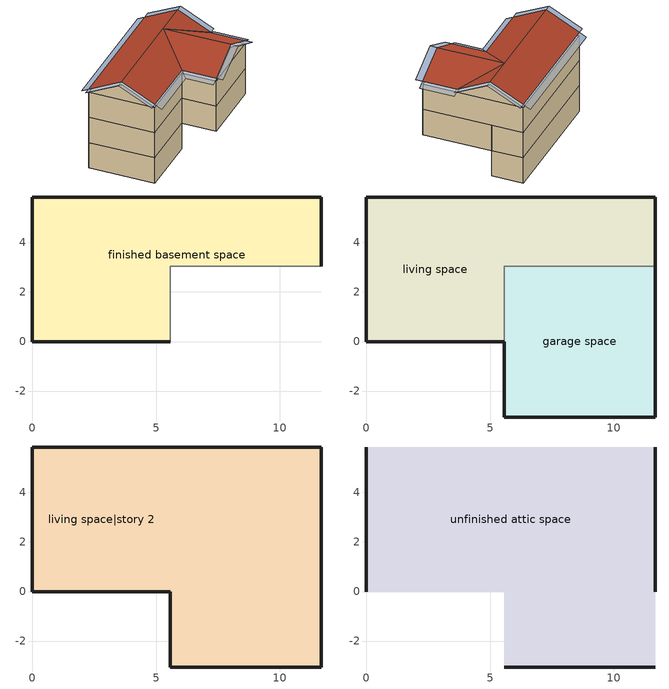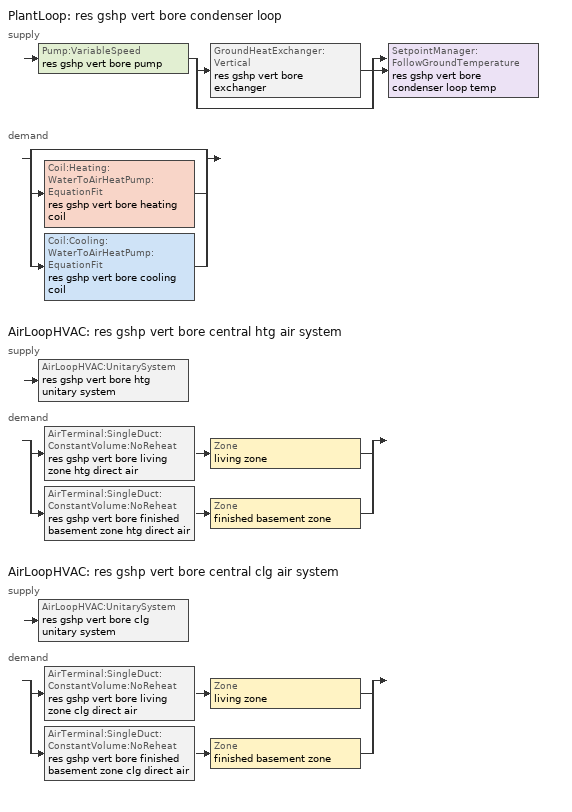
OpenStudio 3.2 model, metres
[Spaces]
finished basement space
 floor foundation: 0,0 0,5.84 11.67,5.84 11.67,3.05 5.58,3.05 5.58,0 z-2.44
 wall foundation: 11.67,3.05 11.67,5.84 0,5.84 0,0 5.58,0 z-2.44:0
 wall adiabatic: 5.58,0 5.58,3.05 11.67,3.05 z-2.44:0
garage space
 floor foundation: 5.58,-3.05 5.58,3.05 11.67,3.05 11.67,-3.05 z0
 wall outside: 5.58,0 5.58,-3.05 11.67,-3.05 11.67,3.05 z0:2.44
 wall to living space: 11.67,3.05 5.58,3.05 5.58,0 z0:2.44
living space
 floor to finished basement space: 0,0 0,5.84 11.67,5.84 11.67,3.05 5.58,3.05 5.58,0 z0
 wall outside: 11.67,3.05 11.67,5.84 0,5.84 0,0 5.58,0 z0:2.44
living space|story 2
 floor to garage space: 11.67,3.05 11.67,-3.05 5.58,-3.05 5.58,3.05 z2.44
 floor to living space: 11.67,5.84 11.67,3.05 5.58,3.05 5.58,0 0,0 0,5.84 z2.44
 wall outside: 0,5.84 0,0 5.58,0 5.58,-3.05 11.67,-3.05 11.67,5.84 0,5.84 z2.44:4.88
unfinished attic space
 floor to living space|story 2: 11.67,5.84 11.67,0 0,0 0,5.84 z4.88; 5.58,-3.05 5.58,0 11.67,0 11.67,-3.05 z4.88
 wall outside: 0,2.92,6.34 0,5.84,4.88 0,0,4.88; 11.67,2.92,6.34 11.67,0,4.88 11.67,5.84,4.88; 5.58,-3.05,4.88 11.67,-3.05,4.88 8.62,-3.05,6.33
 roof outside: 0,2.92,6.64 11.67,2.92,6.64 11.67,5.84,5.18 0,5.84,5.18; 5.58,0,5.17 5.58,-3.05,5.17 8.62,-3.05,6.62 8.62,2.9,6.62; 11.67,0,5.17 8.62,2.9,6.62 8.62,-3.05,6.62 11.67,-3.05,5.17; 0,2.92,6.64 0,0,5.18 5.58,0,5.18 8.62,2.9,6.63 11.67,0,5.18 11.67,2.92,6.64
shading: -0.61,2.92,6.64 -0.61,0,5.18 0,0,5.18 0,2.92,6.64; 0,-0.61,4.88 5.58,-0.61,4.88 5.58,0,5.18 0,0,5.18; 12.28,0,5.18 12.28,2.92,6.64 11.67,2.92,6.64 11.67,0,5.18; 12.28,-3.05,4.88 12.28,0,4.88 11.67,0,5.17 11.67,-3.05,5.17; 8.62,-3.66,6.62 11.67,-3.66,5.17 11.67,-3.05,5.17 8.62,-3.05,6.62; 4.97,0,4.88 4.97,-3.05,4.88 5.58,-3.05,5.17 5.58,0,5.17; 5.58,-3.66,5.17 8.62,-3.66,6.62 8.62,-3.05,6.62 5.58,-3.05,5.17; -0.61,5.84,5.18 -0.61,2.92,6.64 0,2.92,6.64 0,5.84,5.18; 12.28,2.92,6.64 12.28,5.84,5.18 11.67,5.84,5.18 11.67,2.92,6.64; 11.67,6.45,4.88 0,6.45,4.88 0,5.84,5.18 11.67,5.84,5.18
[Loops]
PlantLoop 'res gshp vert bore condenser loop'
 supply: Pump:VariableSpeed 'res gshp vert bore pump' > split
  | GroundHeatExchanger:Vertical 'res gshp vert bore exchanger'
  | bypass
  join > SetpointManager:FollowGroundTemperature 'res gshp vert bore condenser loop temp'
 demand: split
  | bypass
  | Coil:Heating:WaterToAirHeatPump:EquationFit 'res gshp vert bore heating coil'
  | Coil:Cooling:WaterToAirHeatPump:EquationFit 'res gshp vert bore cooling coil'
AirLoopHVAC 'res gshp vert bore central htg air system'
 supply: AirLoopHVAC:UnitarySystem 'res gshp vert bore htg unitary system'
 demand: split
  | AirTerminal:SingleDuct:ConstantVolume:NoReheat 'res gshp vert bore living zone htg direct air' > Zone 'living zone'
  | AirTerminal:SingleDuct:ConstantVolume:NoReheat 'res gshp vert bore finished basement zone htg direct air' > Zone 'finished basement zone'
AirLoopHVAC 'res gshp vert bore central clg air system'
 supply: AirLoopHVAC:UnitarySystem 'res gshp vert bore clg unitary system'
 demand: split
  | AirTerminal:SingleDuct:ConstantVolume:NoReheat 'res gshp vert bore living zone clg direct air' > Zone 'living zone'
  | AirTerminal:SingleDuct:ConstantVolume:NoReheat 'res gshp vert bore finished basement zone clg direct air' > Zone 'finished basement zone'
[Site]
Denver Intl Ap_CO_USA: Latitude {deg}=39.83; Longitude {deg}=-104.65; Time Zone {hr}=-7; Elevation {m}=1650
[ClimateZones]
Climate Zone Institution Name 1=Building America; Climate Zone Document Year 1=0; Climate Zone Value 1=Cold
[Site:WaterMainsTemperature]
Calculation Method=Correlation; Annual Average Outdoor Air Temperature {C}=10.8753; Maximum Difference In Monthly Average Outdoor Air Temperatures {deltaC}=23.1524
[Site:GroundTemperature:Deep]
10.8753, 10.8753, 10.8753, 10.8753, 10.8753, 10.8753, 10.8753, 10.8753, 10.8753, 10.8753, 10.8753, 10.8753
[Building]
Building 1: North Axis {deg}=0; Standards Number of Stories=3; Standards Number of Above Ground Stories=2; Standards Building Type=singlefamilydetached; Standards Number of Living Units=1
[ThermalZone] Use Ideal Air Loads=No
Name | Thermostat
living zone | living zone temperature setpoint
garage zone; unfinished attic zone
finished basement zone | finished basement zone temperature setpoint
[Sizing:Zone] Zone Cooling Design Supply Air Temperature Input Method=SupplyAirTemperature; Zone Cooling Design Supply Air Temperature {C}=14; Zone Cooling Design Supply Air Temperature Difference {deltaC}=11.11; Zone Heating Design Supply Air Temperature Input Method=SupplyAirTemperature; Zone Heating Design Supply Air Temperature {C}=40; Zone Heating Design Supply Air Temperature Difference {deltaC}=11.11; Zone Cooling Design Supply Air Humidity Ratio {kg-H2O/kg-air}=0.0085; Zone Heating Design Supply Air Humidity Ratio {kg-H2O/kg-air}=0.008; Cooling Design Air Flow Method=DesignDay; Heating Design Air Flow Method=DesignDay; Account for Dedicated Outdoor Air System=No; Dedicated Outdoor Air System Control Strategy=NeutralSupplyAir; Dedicated Outdoor Air Low Setpoint Temperature for Design {C}=autosize; Dedicated Outdoor Air High Setpoint Temperature for Design {C}=autosize
living zone; garage zone; unfinished attic zone; finished basement zone
[Zone equipment]
living zone: res gshp vert bore living zone htg direct air, res gshp vert bore living zone clg direct air
finished basement zone: res gshp vert bore finished basement zone htg direct air, res gshp vert bore finished basement zone clg direct air
[Space]
Name | Space Type | Thermal Zone | Building Unit
garage space | Space Type 1 | garage zone
living space; living space|story 2 | Space Type 2 | living zone | unit 1
unfinished attic space | Space Type 3 | unfinished attic zone
finished basement space | Space Type 4 | finished basement zone | unit 1
[SpaceType]
Name | Standards Space Type
Space Type 1 | garage
Space Type 2 | living
Space Type 3 | unfinished attic
Space Type 4 | finished basement
[BuildingUnit]
unit 1: Building Unit Type=Residential
[External:File]
8760.csv: File=8760.csv
[People:Definition] Number of People Calculation Method=People; Fraction Radiant=0.319734; Sensible Heat Fraction=0.573; Carbon Dioxide Generation Rate {m3/s-W}=0; Enable ASHRAE 55 Comfort Warnings=No; Mean Radiant Temperature Calculation Type=ZoneAveraged
Name | Number of People {people}
res occupants|finished basement space; res occupants|living space | 0.704
res occupants|living space|story 2 | 1.232
[People] Number of People Schedule=occupants; Activity Level Schedule=res occupants activity schedule; Multiplier=1
Name | People Definition | Space or SpaceType
res occupants|finished basement space | res occupants|finished basement space | finished basement space
res occupants|living space | res occupants|living space | living space
res occupants|living space|story 2 | res occupants|living space|story 2 | living space|story 2
[GroundHeatExchanger:Vertical]
res gshp vert bore exchanger: Maximum Flow Rate {m3/s}=0.0033; Number of Bore Holes=120; Bore Hole Length {m}=76.2; Bore Hole Radius {m}=0.0635; Ground Thermal Conductivity {W/m-K}=1.0386; Ground Thermal Heat Capacity {J/m3-K}=1.93558e+06; Ground Temperature {C}=10.8753; Design Flow Rate {m3/s}=0.0033; Grout Thermal Conductivity {W/m-K}=0.6924; Pipe Thermal Conductivity {W/m-K}=0.39813; Pipe Out Diameter {m}=0.02667; U-Tube Distance {m}=0.0245389; Pipe Thickness {m}=0.0024257; Maximum Length of Simulation=1; G-Function Reference Ratio=0.0005; G-Function Ln(T/Ts) Value 1=-15.2996; G-Function G Value 1=-0.348322; G-Function Ln(T/Ts) Value 2=-14.201; G-Function G Value 2=0.022208; G-Function Ln(T/Ts) Value 3=-13.2202; G-Function G Value 3=0.412345; G-Function Ln(T/Ts) Value 4=-12.2086; G-Function G Value 4=0.867498; G-Function Ln(T/Ts) Value 5=-11.1888; G-Function G Value 5=1.357839; G-Function Ln(T/Ts) Value 6=-10.1816; G-Function G Value 6=1.852024; G-Function Ln(T/Ts) Value 7=-9.1815; G-Function G Value 7=2.345656; G-Function Ln(T/Ts) Value 8=-8.6809; G-Function G Value 8=2.593958; G-Function Ln(T/Ts) Value 9=-8.5; G-Function G Value 9=2.679; G-Function Ln(T/Ts) Value 10=-7.8; G-Function G Value 10=3.023; G-Function Ln(T/Ts) Value 11=-7.2; G-Function G Value 11=3.32; G-Function Ln(T/Ts) Value 12=-6.5; G-Function G Value 12=3.681; G-Function Ln(T/Ts) Value 13=-5.9; G-Function G Value 13=4.071; G-Function Ln(T/Ts) Value 14=-5.2; G-Function G Value 14=4.828; G-Function Ln(T/Ts) Value 15=-4.5; G-Function G Value 15=6.253; G-Function Ln(T/Ts) Value 16=-3.963; G-Function G Value 16=7.894; G-Function Ln(T/Ts) Value 17=-3.27; G-Function G Value 17=11.82; G-Function Ln(T/Ts) Value 18=-2.864; G-Function G Value 18=15.117; G-Function Ln(T/Ts) Value 19=-2.577; G-Function G Value 19=18.006; G-Function Ln(T/Ts) Value 20=-2.171; G-Function G Value 20=22.887; G-Function Ln(T/Ts) Value 21=-1.884; G-Function G Value 21=26.924; G-Function Ln(T/Ts) Value 22=-1.191; G-Function G Value 22=38.004; G-Function Ln(T/Ts) Value 23=-0.497; G-Function G Value 23=49.919; G-Function Ln(T/Ts) Value 24=-0.274; G-Function G Value 24=53.407; G-Function Ln(T/Ts) Value 25=-0.051; G-Function G Value 25=56.632; G-Function Ln(T/Ts) Value 26=0.196; G-Function G Value 26=59.825; G-Function Ln(T/Ts) Value 27=0.419; G-Function G Value 27=62.349; G-Function Ln(T/Ts) Value 28=0.642; G-Function G Value 28=64.524; G-Function Ln(T/Ts) Value 29=0.873; G-Function G Value 29=66.412; G-Function Ln(T/Ts) Value 30=1.112; G-Function G Value 30=67.993; G-Function Ln(T/Ts) Value 31=1.335; G-Function G Value 31=69.162; G-Function Ln(T/Ts) Value 32=1.679; G-Function G Value 32=70.476; G-Function Ln(T/Ts) Value 33=2.028; G-Function G Value 33=71.361; G-Function Ln(T/Ts) Value 34=2.275; G-Function G Value 34=71.79; G-Function Ln(T/Ts) Value 35=3.003; G-Function G Value 35=72.511
[PlantLoop]
res gshp vert bore condenser loop: Fluid Type=Water; Glycol Concentration=30; Maximum Loop Temperature {C}=48.88889; Minimum Loop Temperature {C}=1.66667; Minimum Loop Flow Rate {m3/s}=0; Plant Loop Volume {m3}=Autocalculate; Load Distribution Scheme=SequentialLoad
[Sizing:Plant]
res gshp vert bore condenser loop: Loop Type=Condenser; Design Loop Exit Temperature {C}=29.4444; Loop Design Temperature Difference {deltaC}=5.55556; Sizing Option=NonCoincident; Zone Timesteps in Averaging Window=1; Coincident Sizing Factor Mode=None
[SetpointManager:FollowGroundTemperature]
res gshp vert bore condenser loop temp: Control Variable=Temperature; Offset Temperature Difference {deltaC}=0; Maximum Setpoint Temperature {C}=48.88889; Minimum Setpoint Temperature {C}=1.66667
[Pump:VariableSpeed]
res gshp vert bore pump: Rated Pump Head {Pa}=149460; Motor Efficiency=0.462; Fraction of Motor Inefficiencies to Fluid Stream=0; Coefficient 1 of the Part Load Performance Curve=0; Coefficient 2 of the Part Load Performance Curve=1; Coefficient 3 of the Part Load Performance Curve=0; Coefficient 4 of the Part Load Performance Curve=0; Minimum Flow Rate {m3/s}=0; Pump Control Type=Intermittent; Skin Loss Radiative Fraction=0.5; Design Power Sizing Method=PowerPerFlowPerPressure; Design Electric Power per Unit Flow Rate {W/(m3/s)}=348701.1; Design Shaft Power per Unit Flow Rate per Unit Head {W-s/m3-Pa}=1.28205; Design Minimum Flow Rate Fraction=0
[EnergyManagementSystem:Sensor]
Name | Output Variable or Output Meter Index Key | Output Variable or Output Meter
res_gshp_vert_bore_pump_s | res gshp vert bore pump | Pump Electricity Energy
res_gshp_vert_bore_heating_coil_s | res gshp vert bore heating coil | Heating Coil Electricity Energy
res_gshp_vert_bore_cooling_coil_s | res gshp vert bore cooling coil | Cooling Coil Electricity Energy
[Coil:Heating:WaterToAirHeatPump:EquationFit]
res gshp vert bore heating coil: Rated Heating Coefficient of Performance {W/W}=3.64475; Heating Capacity Curve=res gshp vert bore htg cap curve; Heating Power Consumption Curve=res gshp vert bore htg power curve
[Coil:Heating:Electric]
res gshp vert bore supp heater: Availability Schedule=Always On Discrete; Efficiency=1
[Fan:OnOff] Availability Schedule=Always On Discrete; Fan Total Efficiency=0.75; Pressure Rise {Pa}=794.58; Maximum Flow Rate {m3/s}=autosize; Motor Efficiency=1; Motor In Airstream Fraction=1
Name | Fan Power Ratio Function of Speed Ratio Curve | Fan Efficiency Ratio Function of Speed Ratio Curve
res gshp vert bore living zone htg supply fan | Fan On Off Power Curve | Fan On Off Efficiency Curve
res gshp vert bore living zone clg supply fan | Fan On Off Power Curve 1 | Fan On Off Efficiency Curve 1
[AirLoopHVAC:UnitarySystem] Control Type=Load; Controlling Zone or Thermostat Location=living zone; Dehumidification Control Type=None; Availability Schedule=Always On Discrete; Fan Placement=BlowThrough; Supply Air Fan Operating Mode Schedule=Always Off Discrete; DX Heating Coil Sizing Ratio=1; Use DOAS DX Cooling Coil=No; DOAS DX Cooling Coil Leaving Minimum Air Temperature {C}=2; Latent Load Control=SensibleOnlyLoadControl; Supply Air Flow Rate During Cooling Operation {m3/s}=Autosize; Supply Air Flow Rate During Heating Operation {m3/s}=Autosize; Supply Air Flow Rate When No Cooling or Heating is Required {m3/s}=0; Maximum Supply Air Temperature {C}=76.6667; Maximum Outdoor Dry-Bulb Temperature for Supplemental Heater Operation {C}=4.44444; Maximum Cycling Rate {cycles/hr}=2.5; Heat Pump Time Constant {s}=60; Fraction of On-Cycle Power Use=0.01; Heat Pump Fan Delay Time {s}=60; Ancilliary On-Cycle Electric Power {W}=0; Ancilliary Off-Cycle Electric Power {W}=0
Name | Supply Fan | Heating Coil | Supplemental Heating Coil | Cooling Coil
res gshp vert bore htg unitary system | res gshp vert bore living zone htg supply fan | res gshp vert bore heating coil | res gshp vert bore supp heater
res gshp vert bore clg unitary system | res gshp vert bore living zone clg supply fan |  |  | res gshp vert bore cooling coil
[AirLoopHVAC] Availability Schedule=Always On Discrete; Design Supply Air Flow Rate {m3/s}=autosize; Design Return Air Flow Fraction of Supply Air Flow=1
res gshp vert bore central htg air system; res gshp vert bore central clg air system
[Sizing:System] Type of Load to Size On=Sensible; Design Outdoor Air Flow Rate {m3/s}=Autosize; Central Heating Maximum System Air Flow Ratio=0.3; Preheat Design Temperature {C}=7; Preheat Design Humidity Ratio {kg-H2O/kg-Air}=0.008; Precool Design Temperature {C}=12.8; Precool Design Humidity Ratio {kg-H2O/kg-Air}=0.008; Central Cooling Design Supply Air Temperature {C}=12.8; Central Heating Design Supply Air Temperature {C}=16.7; Sizing Option=NonCoincident; 100% Outdoor Air in Cooling=Yes; 100% Outdoor Air in Heating=Yes; Central Cooling Design Supply Air Humidity Ratio {kg-H2O/kg-Air}=0.0085; Central Heating Design Supply Air Humidity Ratio {kg-H2O/kg-Air}=0.008; Cooling Design Air Flow Method=DesignDay; Cooling Design Air Flow Rate {m3/s}=0; Heating Design Air Flow Method=DesignDay; Heating Design Air Flow Rate {m3/s}=0; System Outdoor Air Method=ZoneSum; Zone Maximum Outdoor Air Fraction=1; Cooling Supply Air Flow Rate Per Floor Area {m3/s-m2}=0.00996765; Cooling Fraction of Autosized Cooling Supply Air Flow Rate=1; Cooling Supply Air Flow Rate Per Unit Cooling Capacity {m3/s-W}=3.94755e-05; Heating Supply Air Flow Rate Per Floor Area {m3/s-m2}=0.00996765; Heating Fraction of Autosized Heating Supply Air Flow Rate=1; Heating Fraction of Autosized Cooling Supply Air Flow Rate=1; Heating Supply Air Flow Rate Per Unit Heating Capacity {m3/s-W}=3.15882e-05; Cooling Design Capacity Method=CoolingDesignCapacity; Cooling Design Capacity {W}=autosize; Cooling Design Capacity Per Floor Area {W/m2}=234.7; Fraction of Autosized Cooling Design Capacity=1; Heating Design Capacity Method=HeatingDesignCapacity; Heating Design Capacity {W}=autosize; Heating Design Capacity Per Floor Area {W/m2}=157; Fraction of Autosized Heating Design Capacity=1; Central Cooling Capacity Control Method=OnOff
res gshp vert bore central htg air system; res gshp vert bore central clg air system
[AirTerminal:SingleDuct:ConstantVolume:NoReheat] Availability Schedule=Always On Discrete; Maximum Air Flow Rate {m3/s}=AutoSize
res gshp vert bore living zone htg direct air; res gshp vert bore finished basement zone htg direct air; res gshp vert bore living zone clg direct air; res gshp vert bore finished basement zone clg direct air
[Coil:Cooling:WaterToAirHeatPump:EquationFit]
res gshp vert bore cooling coil: Rated Cooling Coefficient of Performance {W/W}=5.35551; Total Cooling Capacity Curve=res gshp vert bore clg total cap curve; Sensible Cooling Capacity Curve=res gshp vert bore clg sens cap curve; Cooling Power Consumption Curve=res gshp vert bore clg power curve; Nominal Time for Condensate Removal to Begin {s}=1000; Ratio of Initial Moisture Evaporation Rate and Steady State Latent Capacity=1.5
[EnergyManagementSystem:Program]
res_gshp_vert_bore_pumps_program: Set unit_1_pumps_h = 0; Set unit_1_pumps_c = 0; If res_gshp_vert_bore_heating_coil_s > 0; Set unit_1_pumps_h = res_gshp_vert_bore_pump_s; ElseIf res_gshp_vert_bore_cooling_coil_s > 0; Set unit_1_pumps_c = res_gshp_vert_bore_pump_s; EndIf
[EnergyManagementSystem:OutputVariable] Type of Data in Variable=Summed; Update Frequency=SystemTimestep; EMS Program or Subroutine=res_gshp_vert_bore_pumps_program; Units=J
Name | EMS Variable
res gshp vert bore htg pump:Pumps:Electricity | unit_1_pumps_h
res gshp vert bore clg pump:Pumps:Electricity | unit_1_pumps_c
[EnergyManagementSystem:ProgramCallingManager]
res gshp vert bore pump program calling manager: EndOfSystemTimestepBeforeHVACReporting; res_gshp_vert_bore_pumps_program
[ThermostatSetpoint:DualSetpoint] Heating Setpoint Temperature Schedule=res heating setpoint; Cooling Setpoint Temperature Schedule=res cooling setpoint
finished basement zone temperature setpoint; living zone temperature setpoint
[Schedule:File]
occupants: External File=8760.csv; Column Number=1; Rows to Skip at Top=1; Number of Hours of Data=8760; Minutes per Item=60
[Schedule:Constant]
Name | Value
res occupants activity schedule | 112.539
Always On Discrete | 1
Always Off Discrete | 0
[Curve:QuadLinear] Coefficient4 y=0; Coefficient5 z=0; Minimum Value of w {BasedOnField A2}=-100; Maximum Value of w {BasedOnField A2}=100; Minimum Value of x {BasedOnField A3}=-100; Maximum Value of x {BasedOnField A3}=100; Minimum Value of y {BasedOnField A4}=0; Maximum Value of y {BasedOnField A4}=100; Minimum Value of z {BasedOnField A5}=0; Maximum Value of z {BasedOnField A5}=100
Name | Coefficient1 Constant | Coefficient2 w | Coefficient3 x
res gshp vert bore htg cap curve | -5.21544 | -1.07399 | 7.59731
res gshp vert bore htg power curve | -11.0778 | 10.2338 | 1.52933
res gshp vert bore clg total cap curve | -3.91606 | 7.04294 | -2.27059
res gshp vert bore clg power curve | -6.23374 | 1.6101 | 5.31708
[Curve:Exponent] Coefficient1 Constant=1; Coefficient2 Constant=0; Coefficient3 Constant=0; Minimum Value of x=0; Maximum Value of x=1
Fan On Off Power Curve; Fan On Off Power Curve 1
[Curve:Cubic] Coefficient1 Constant=1; Coefficient2 x=0; Coefficient3 x**2=0; Coefficient4 x**3=0; Minimum Value of x=0; Maximum Value of x=1
Fan On Off Efficiency Curve; Fan On Off Efficiency Curve 1
[Curve:QuintLinear]
res gshp vert bore clg sens cap curve: Coefficient1 Constant=26.7839; Coefficient2 v=0; Coefficient3 w=-23.8324; Coefficient4 x=-1.11574; Coefficient5 y=0; Coefficient6 z=0; Minimum Value of v {BasedOnField A2}=-100; Maximum Value of v {BasedOnField A2}=100; Minimum Value of w {BasedOnField A2}=-100; Maximum Value of w {BasedOnField A2}=100; Minimum Value of x {BasedOnField A3}=-100; Maximum Value of x {BasedOnField A3}=100; Minimum Value of y {BasedOnField A4}=0; Maximum Value of y {BasedOnField A4}=100; Minimum Value of z {BasedOnField A5}=0; Maximum Value of z {BasedOnField A5}=100
[Schedule:Ruleset]
Name | Default Day Schedule | Summer Design Day Schedule | Winter Design Day Schedule
res heating setpoint | Schedule Day 5 | res heating setpoint summer design | res heating setpoint winter design
res cooling setpoint | Schedule Day 6 | res cooling setpoint summer design | res cooling setpoint winter design
[Schedule:Day]
Schedule Day 5; Schedule Day 6: 24, 0, 0
res heating setpoint allday1; res heating setpoint allday2; res heating setpoint allday3; res heating setpoint allday4; res heating setpoint allday5; res heating setpoint allday6; res heating setpoint allday7; res heating setpoint allday8; res heating setpoint allday9; res heating setpoint allday10; res heating setpoint allday11; res heating setpoint allday12: 24, 0, 21.6667
res heating setpoint winter design; res cooling setpoint winter design: 24, 0, 21.1111
res heating setpoint summer design; res cooling setpoint summer design: 24, 0, 23.8889
res cooling setpoint allday1; res cooling setpoint allday2; res cooling setpoint allday3; res cooling setpoint allday4; res cooling setpoint allday5; res cooling setpoint allday6; res cooling setpoint allday7; res cooling setpoint allday8; res cooling setpoint allday9; res cooling setpoint allday10; res cooling setpoint allday11; res cooling setpoint allday12: 24, 0, 24.4444
[Schedule:Rule] Apply Sunday=Yes; Apply Monday=Yes; Apply Tuesday=Yes; Apply Wednesday=Yes; Apply Thursday=Yes; Apply Friday=Yes; Apply Saturday=Yes; Date Specification Type=DateRange; Start Day=1
Name | Schedule Ruleset | Rule Order | Day Schedule | Start Month | End Month | End Day
res heating setpoint allday rule1 | res heating setpoint | 11 | res heating setpoint allday1 | 1 | 1 | 31
res heating setpoint allday rule2 | res heating setpoint | 10 | res heating setpoint allday2 | 2 | 2 | 28
res heating setpoint allday rule3 | res heating setpoint | 9 | res heating setpoint allday3 | 3 | 3 | 31
res heating setpoint allday rule4 | res heating setpoint | 8 | res heating setpoint allday4 | 4 | 4 | 30
res heating setpoint allday rule5 | res heating setpoint | 7 | res heating setpoint allday5 | 5 | 5 | 31
res heating setpoint allday rule6 | res heating setpoint | 6 | res heating setpoint allday6 | 6 | 6 | 30
res heating setpoint allday rule7 | res heating setpoint | 5 | res heating setpoint allday7 | 7 | 7 | 31
res heating setpoint allday rule8 | res heating setpoint | 4 | res heating setpoint allday8 | 8 | 8 | 31
res heating setpoint allday rule9 | res heating setpoint | 3 | res heating setpoint allday9 | 9 | 9 | 30
res heating setpoint allday rule10 | res heating setpoint | 2 | res heating setpoint allday10 | 10 | 10 | 31
res heating setpoint allday rule11 | res heating setpoint | 1 | res heating setpoint allday11 | 11 | 11 | 30
res heating setpoint allday rule12 | res heating setpoint | 0 | res heating setpoint allday12 | 12 | 12 | 31
res cooling setpoint allday rule1 | res cooling setpoint | 11 | res cooling setpoint allday1 | 1 | 1 | 31
res cooling setpoint allday rule2 | res cooling setpoint | 10 | res cooling setpoint allday2 | 2 | 2 | 28
res cooling setpoint allday rule3 | res cooling setpoint | 9 | res cooling setpoint allday3 | 3 | 3 | 31
res cooling setpoint allday rule4 | res cooling setpoint | 8 | res cooling setpoint allday4 | 4 | 4 | 30
res cooling setpoint allday rule5 | res cooling setpoint | 7 | res cooling setpoint allday5 | 5 | 5 | 31
res cooling setpoint allday rule6 | res cooling setpoint | 6 | res cooling setpoint allday6 | 6 | 6 | 30
res cooling setpoint allday rule7 | res cooling setpoint | 5 | res cooling setpoint allday7 | 7 | 7 | 31
res cooling setpoint allday rule8 | res cooling setpoint | 4 | res cooling setpoint allday8 | 8 | 8 | 31
res cooling setpoint allday rule9 | res cooling setpoint | 3 | res cooling setpoint allday9 | 9 | 9 | 30
res cooling setpoint allday rule10 | res cooling setpoint | 2 | res cooling setpoint allday10 | 10 | 10 | 31
res cooling setpoint allday rule11 | res cooling setpoint | 1 | res cooling setpoint allday11 | 11 | 11 | 30
res cooling setpoint allday rule12 | res cooling setpoint | 0 | res cooling setpoint allday12 | 12 | 12 | 31
